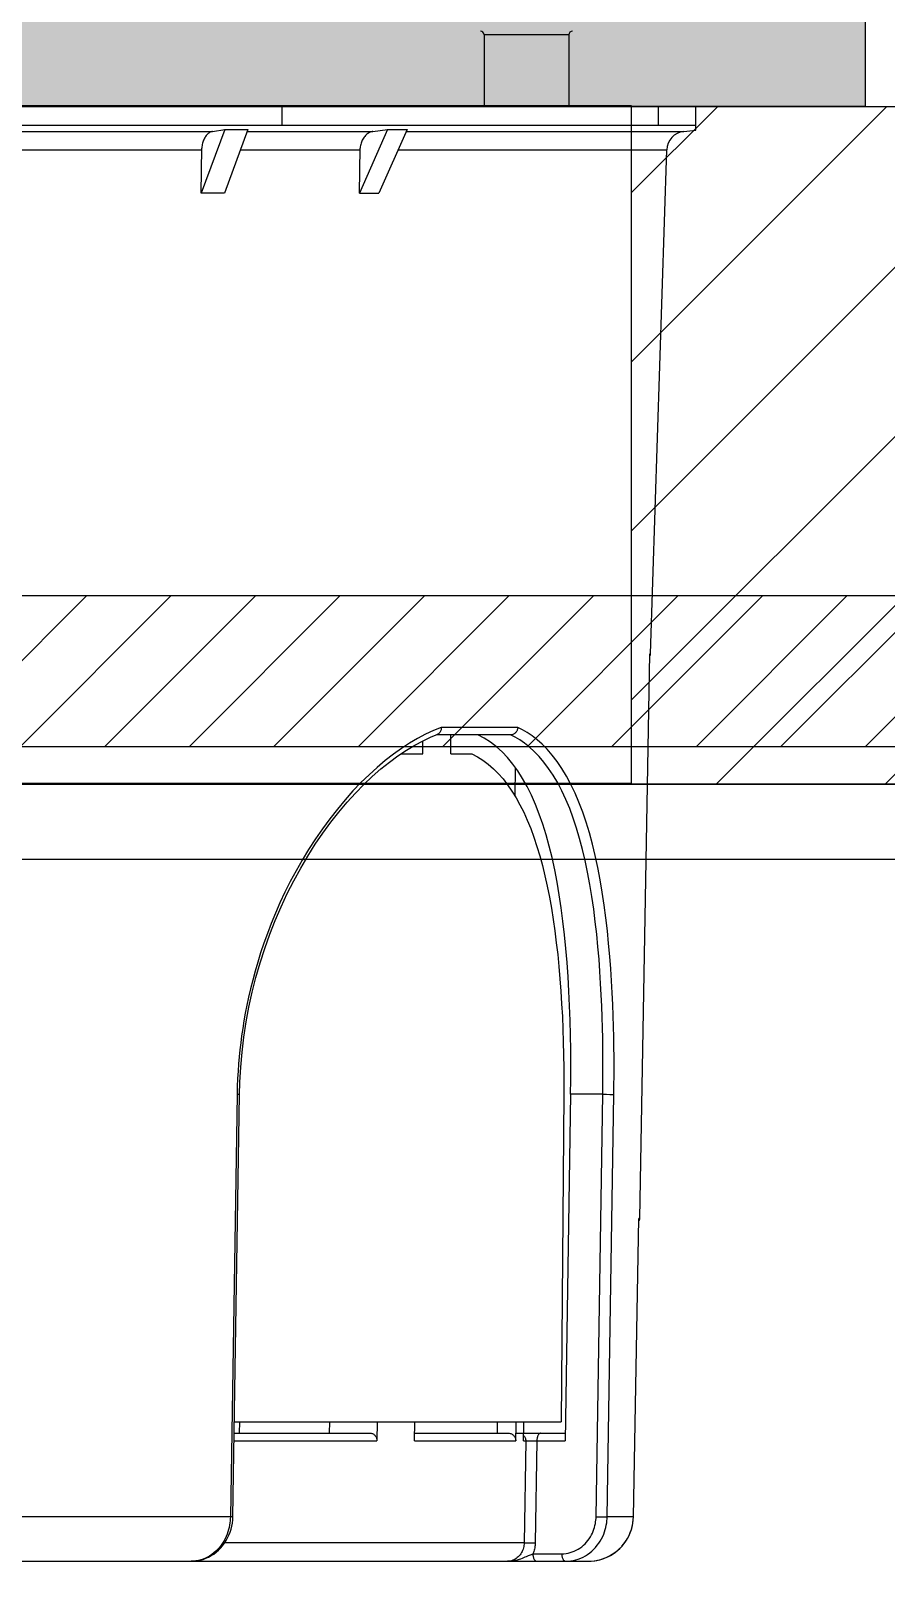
# Model space of a CAD drawing. Header units: millimetres. Extents: x -853320 to 19484, y -510814 to 9708.
# Drawn here: x 11559.13 to 11581.84, y 3144.58 to 3185.81 of the extents above; entities that cross this region are included whole.
import ezdxf
from ezdxf import colors
from ezdxf.entities.mleader import LeaderData, LeaderLine
from ezdxf.math import Vec2, Vec3

# ---------------------------------------------------------------- set-up
doc = ezdxf.new("R2010")
doc.units = ezdxf.units.MM
doc.linetypes.add('NASCOSTA', pattern=[9.524999999999999, 6.35, -3.175])
doc.layers.add('DS_ST_quote 1_50', color=7, linetype='Continuous')
for name, color, linetype, lineweight in [('F_ARREDI', 7, 'Continuous', 5), ('F_ELETTRICO', 22, 'Continuous', 5), ('F_ELETTRODOMESTICI', 40, 'Continuous', 5), ('F_IMPIANTO ELETTRICO', 7, 'Continuous', 0), ('F_IMPIANTO IDRAULICO', 7, 'Continuous', 5), ('F_MINERAL WALL', 6, 'Continuous', 5), ('F_MULTI laminato OPACO', 1, 'Continuous', 5), ('F_MULTI laminato OPACO_retino', 1, 'Continuous', 5)]:
    doc.layers.add(name, color=color, linetype=linetype, lineweight=lineweight)
doc.layers.add('F_PARETI_slider', color=1, linetype='Continuous', lineweight=5, true_color=0xff0000)
doc.styles.add('ARIAL', font='arial.ttf')
doc.styles.add('DANZI-DIDASCALIE', font='Yu Gothic UI Light.ttf', dxfattribs={"height": 30})
doc.dimstyles.new('ISO-100', dxfattribs={"dimtxt": 100, "dimasz": 5, "dimexe": 0.25, "dimexo": 6, "dimgap": 6, "dimtad": 1, "dimtxsty": 'ARIAL', "dimblk": 'ARCHTICK', "dimcen": 2.5, "dimdle": 15, "dimse1": 1, "dimse2": 1, "dimclrd": 256, "dimclre": 256, "dimclrt": 256, "dimadec": 0, "dimazin": 0, "dimtfac": 1, "dimtmove": 0, "dimatfit": 3, "dimldrblk": 'ARCHTICK', "dimfxl": 1, "dimlwd": -1, "dimlwe": -1, "dimarcsym": 0})

# ---------------------------------------------------------------- blocks, each defined once
blk = doc.blocks.new('_Dot')
at = {"color": 0, "linetype": 'ByBlock', "lineweight": -2}
blk.add_line((-0.5, 0), (-1, 0), dxfattribs=at)
at = {"color": 0, "linetype": 'ByBlock', "const_width": 0.5}
blk.add_lwpolyline([(-0.25, 0, 1), (0.25, 0, 1)], format="xyb", close=True, dxfattribs=at)
blk = doc.blocks.new('RIV.to_pareti e soffitto_grande_lato ingresso_rev.01_pianta')
at = {"layer": 'F_MINERAL WALL', "transparency": 33554687}
h = blk.add_hatch(dxfattribs=at)
h.set_pattern_fill('ANSI31', color=256, scale=0.5)
h.set_pattern_definition([(45, (0, 9), (-1.122532015133644, 1.122532015133644), [])])
h.paths.add_polyline_path([(20597.118524902, 3297.660250028915), (27517.11852490176, 3297.660250028937), (27517.11852490176, 3301.660250028937), (20597.118524902, 3301.660250028915)])
at = {"layer": 'F_MINERAL WALL'}
blk.add_lwpolyline([(20597.118524902, 3297.660250028915), (27517.11852490176, 3297.660250028937), (27517.11852490176, 3301.660250028937), (20597.118524902, 3301.660250028915)], close=True, dxfattribs=at)
at = {"layer": 'F_MULTI laminato OPACO', "color": 3, "linetype": 'NASCOSTA'}
blk.add_lwpolyline([(29676.11852490189, 4472.660250028566), (20592.118524902, 4472.660250028915), (20592.118524902, 3296.660250028915), (29676.11852490189, 3296.660250028566)], close=True, dxfattribs=at)
blk = doc.blocks.new('SLIDER grande_lato ingresso_pianta_rev.01')
at = {"color": 1}
blk.add_lwpolyline([(267501.9789820174, -75718.84967069962), (276585.9789820173, -75718.84967069962), (276585.9789820173, -74523.84967069968), (267501.9789820174, -74523.84967069968)], close=True, dxfattribs=at)
blk.add_lwpolyline([(272769.4789658643, -75720.84967058626), (272041.4789787004, -75720.84967104127), (272041.4789787004, -75718.84967092543), (272769.4789658643, -75718.84967047042)], close=True)
blk = doc.blocks.new('SCATOLA INCASSO_1 P_sezione e pianta')
at = {"layer": 'F_ELETTRICO', "transparency": 33554508}
h = blk.add_hatch(color=5, dxfattribs=at)
h.dxf.hatch_style = 1
h.paths.add_polyline_path([(55422.36382765289, -13644.12777880414), (55432.36382765289, -13644.12777880414), (55432.36382765289, -13724.12777880414), (55422.36382765289, -13724.12777880414)])
at = {"layer": 'F_ELETTRICO'}
for p, q in [((55432.36382765289, -13719.62777880414), (55432.36382765289, -13648.62777880414)), ((55432.99520794699, -13648.62777880414), (55432.36382765289, -13648.62777880414)), ((55432.86382765289, -13719.62777880414), (55432.86382765289, -13648.62777880414)), ((55433.02910198139, -13648.95025900054), (55432.99520793929, -13648.62777873054)), ((55433.02910198139, -13656.32441804804), (55433.02910198139, -13648.95025900054)), ((55432.36382765289, -13649.62777880414), (55432.86382765289, -13649.62777880414)), ((55433.51763672589, -13656.54048522384), (55433.51763672589, -13649.39791861644)), ((55446.89557289359, -13649.82989544904), (55433.51763672589, -13649.39791861644)), ((55446.89557289359, -13649.82989544904), (55446.89557289359, -13649.85033780524)), ((55446.90328594779, -13649.85016325034), (55446.89557289359, -13649.85033780524)), ((55446.90333645549, -13649.85016883704), (55446.89557289359, -13649.85033780524)), ((55461.89560850259, -13650.11690948094), (55446.90333645549, -13649.85016883704)), ((55461.89560732939, -13650.11690946004), (55461.89557289359, -13650.11729588854)), ((55461.89557289359, -13650.11729588854), (55461.89557289359, -13650.14306734884)), ((55461.90846475489, -13650.11835685974), (55461.89557289359, -13650.11729588854)), ((55461.90335828659, -13650.14288911994), (55461.89557289359, -13650.14306734884)), ((55461.90342054528, -13650.14289753934), (55461.89557289359, -13650.14306734884)), ((55469.81487793689, -13650.28515202364), (55461.90342054528, -13650.14289753934)), ((55469.81477053928, -13650.28548769694), (55469.81487793689, -13650.28515202364)), ((55469.81477054059, -13650.28548769694), (55469.81477054059, -13650.98313028744)), ((55458.59382765289, -13651.10056492384), (55458.59558591959, -13651.00513526434)), ((55458.59558591959, -13651.00513526434), (55458.59691232748, -13650.90858299594)), ((55458.59691232748, -13650.90858299594), (55458.59742125709, -13650.84985750244)), ((55469.81477054059, -13650.98313028744), (55458.59731813419, -13650.80525457754)), ((55458.59742125709, -13650.84985750244), (55458.59748372349, -13650.82198640804)), ((55469.81487681159, -13651.02763164054), (55469.81493799069, -13650.99979556754)), ((55458.59386753919, -13651.10056532084), (55458.59382765289, -13651.95432447224)), ((55469.81128005939, -13651.27852162724), (55458.59386753919, -13651.10056532084)), ((55469.81128005939, -13651.27852162724), (55469.81304101499, -13651.18299085104)), ((55469.81304101499, -13651.18299085104), (55469.81436859459, -13651.08636018674)), ((55469.81436859459, -13651.08636018674), (55469.81487681159, -13651.02763164054)), ((55470.99382765288, -13682.18749797874), (55470.99382765288, -13651.48722738684)), ((55430.46382765289, -13652.00277880414), (55430.46382765289, -13654.25277880414)), ((55430.46382765289, -13652.00277880414), (55432.36382765289, -13652.00277880414)), ((55458.59382765289, -13651.95432447224), (55467.79382765289, -13652.10042723364)), ((55458.59382765289, -13652.13420524024), (55467.29382765289, -13652.20293200634)), ((55467.29382765289, -13660.88854950134), (55467.29382765289, -13652.20293200634)), ((55467.59382765289, -13653.40823746174), (55467.59382765289, -13652.09725034614)), ((55467.79382765289, -13652.85140249154), (55467.79382765289, -13652.10042723364)), ((55470.79383036679, -13652.95597280104), (55470.79382765289, -13652.18899156454)), ((55467.79542183439, -13652.93647594714), (55467.79382763398, -13652.85140249124)), ((55467.79382765289, -13652.85140249154), (55470.50604433739, -13652.89452469294)), ((55467.79689190409, -13653.04094203594), (55467.79542183439, -13652.93647594714)), ((55467.79740642779, -13653.09809251704), (55467.79689190409, -13653.04094203594)), ((55470.50294321299, -13653.08726522674), (55470.50427463719, -13652.99038205304)), ((55470.50427463719, -13652.99038205304), (55470.50604433899, -13652.89452821994)), ((55448.85465079219, -13653.35800162994), (55448.85465079219, -13655.39084929054)), ((55450.67714684979, -13653.43092815874), (55449.92041886839, -13653.42059873174)), ((55467.29382765289, -13653.20328490184), (55467.59382765289, -13653.20328490184)), ((55467.29382765289, -13653.40823746174), (55467.59382765289, -13653.40823746174)), ((55467.79731813419, -13653.20675276464), (55467.59382765289, -13653.20328490184)), ((55467.79731813419, -13653.41168157314), (55467.59382765289, -13653.40823746174)), ((55467.79731813419, -13653.20675276464), (55467.79731813419, -13653.14714128384)), ((55467.79731813419, -13653.14714128384), (55470.50260487619, -13653.19017128164)), ((55467.79731813419, -13656.10136397314), (55467.79731813419, -13653.41168157314)), ((55467.79749409009, -13653.12002515554), (55467.79740642779, -13653.09809251704)), ((55470.50238024769, -13653.17372792394), (55470.50243727308, -13653.14600434424)), ((55470.50243727308, -13653.14600434424), (55470.50294321299, -13653.08726522674)), ((55470.50260487619, -13653.19017128164), (55470.50255184669, -13661.14283229664)), ((55470.86612316169, -13653.12843074374), (55470.84060177478, -13653.06995897504)), ((55449.05116031089, -13653.54619237254), (55449.05116031089, -13655.51974364574)), ((55467.59382765289, -13656.09823159734), (55467.59382765289, -13653.60558052854)), ((55430.46382765289, -13654.25277880414), (55432.36382765289, -13654.25277880414)), ((55467.59382765289, -13653.89269547734), (55467.29385811448, -13653.89269547734)), ((55449.55116031089, -13655.13631472674), (55449.55116031089, -13654.57867963634)), ((55449.10688410329, -13655.65822812724), (55449.04237534069, -13655.49791128304)), ((55449.55116031089, -13655.13631472674), (55449.05116031089, -13655.13248601514)), ((55449.55116031089, -13655.88050097714), (55449.20875035498, -13655.87794870754)), ((55449.55116031089, -13656.45862420934), (55449.55116031089, -13655.88050097714)), ((55432.97556628509, -13656.81497058404), (55432.97556628509, -13656.30074049624)), ((55432.97556628509, -13656.30074049624), (55434.66382765289, -13657.04741792264)), ((55467.79731813419, -13656.10136397314), (55467.29382765289, -13656.09361362834)), ((55433.02910198139, -13657.20518787974), (55432.97556628509, -13656.81497058404)), ((55432.97556628509, -13656.81497058404), (55434.66382765289, -13657.56164801044)), ((55434.66382765289, -13657.56164801044), (55434.66382765289, -13657.04741792264)), ((55467.29382765289, -13657.09378447724), (55467.79731813419, -13657.10124808604)), ((55467.79731813419, -13660.89653857464), (55467.79731813419, -13657.10124808604)), ((55433.02910198139, -13660.54641604064), (55433.02910198139, -13657.20518787974)), ((55434.66382765289, -13657.56164801044), (55433.46904748279, -13657.54567218004)), ((55433.51763672589, -13660.72771792814), (55433.51763672589, -13657.54567218004)), ((55467.59382765289, -13660.89330968064), (55467.59382765289, -13657.27107244344)), ((55467.59382765289, -13658.35728569114), (55467.29382765289, -13658.35506230044)), ((55432.36382765289, -13659.62777880414), (55432.86382765289, -13659.62777880414)), ((55432.97556628509, -13661.13938377014), (55432.97556628509, -13660.52654821564)), ((55432.97556628509, -13660.52654821564), (55434.66382765289, -13661.15308496874)), ((55469.81445349769, -13660.92854680564), (55458.59699915539, -13660.75058983584)), ((55458.59731813419, -13660.81574334554), (55469.81477054059, -13660.99398127444)), ((55467.29382765289, -13660.75556581944), (55467.59382765289, -13660.75938743504)), ((55433.02910198139, -13661.46681495904), (55432.97556628509, -13661.13938377014)), ((55432.97556628509, -13661.13938377014), (55434.66382765289, -13661.76592052324)), ((55434.66382765289, -13661.15308496874), (55434.66382765289, -13661.76592052324)), ((55469.81477054059, -13660.99398127444), (55469.81478834218, -13697.52853235064)), ((55433.02910198139, -13678.79264062774), (55433.02910198139, -13661.46681495904)), ((55434.66382765289, -13661.76592052324), (55433.46904748279, -13661.75251520984)), ((55433.51763672589, -13678.87059354884), (55433.51763672589, -13661.75251520984)), ((55470.98446593268, -13661.90861802904), (55470.99147976289, -13661.97355020124)), ((55470.99147976289, -13661.97355020124), (55470.99382765288, -13662.03899156454))]:
    blk.add_line(p, q, dxfattribs=at)
at = {"layer": 'F_ELETTRICO', "color": 5}
blk.add_lwpolyline([(55422.36382765289, -13644.12777880414), (55432.36382765289, -13644.12777880414), (55432.36382765289, -13724.12777880414), (55422.36382765289, -13724.12777880414)], close=True, dxfattribs=at)
at = {"layer": 'F_ELETTRICO'}
for points in [[(55461.96154236069, -13650.14394202094), (55461.95550841579, -13650.13855279584), (55461.94483197699, -13650.13125496724), (55461.93330209429, -13650.12539528604), (55461.92111169438, -13650.12107180214), (55461.90846475489, -13650.11835685974)], [(55470.59322580479, -13650.59102519544), (55470.53367919518, -13650.54112081654), (55470.47103559199, -13650.49517534044), (55470.40555115649, -13650.45337701054), (55470.33750561839, -13650.41590448224), (55470.26719679149, -13650.38292113304), (55470.19492803589, -13650.35456502364), (55470.12099512369, -13650.33094783854), (55470.04569705209, -13650.31216403474), (55469.96934507719, -13650.29829107624), (55469.89226213019, -13650.28938681514), (55469.81477054059, -13650.28548769694)], [(55470.98078853539, -13651.31053625554), (55470.96727912319, -13651.23581615594), (55470.94674803239, -13651.15388317794), (55470.92051140239, -13651.07355864024), (55470.88867168179, -13650.99522354384), (55470.85139130869, -13650.91927272684), (55470.80886069759, -13650.84611091914), (55470.76127077288, -13650.77611169474), (55470.70886439949, -13650.70961842884), (55470.65192062349, -13650.64698446494), (55470.59071093169, -13650.58852900214), (55470.52554759599, -13650.53453145844), (55470.45677971519, -13650.48527596824), (55470.38474480169, -13650.44101478154), (55470.30981223549, -13650.40194787844), (55470.23238361719, -13650.36827063414), (55470.15285103859, -13650.34015527844), (55470.07159675108, -13650.31771281894), (55469.98900676849, -13650.30104250514), (55469.90548240769, -13650.29023016934), (55469.81487776249, -13650.28516219724)], [(55458.59731813419, -13650.80525457754), (55458.35008870839, -13650.80194857984), (55458.10031940369, -13650.80012533194), (55457.84801021999, -13650.79979256244), (55457.59581149559, -13650.80079977274), (55457.34107289229, -13650.80332443514), (55457.07584339549, -13650.80788147624), (55456.79691250878, -13650.81445335574), (55456.50749072859, -13650.82314217904), (55456.20925852888, -13650.83468032084), (55455.90217214679, -13650.84913936504), (55455.58627534519, -13650.86663462554), (55455.26337988709, -13650.88802983934), (55454.93231216269, -13650.91361544964), (55454.59424578179, -13650.94345964444), (55454.25451333669, -13650.97817004174), (55453.91253672519, -13651.01824308304), (55453.56889404959, -13651.06372505184), (55453.23065220849, -13651.11457054194), (55452.89860503359, -13651.17117838374), (55452.57195869329, -13651.23375978954), (55452.25539859178, -13651.30192392054), (55451.94975971579, -13651.37591831014), (55451.65420707849, -13651.45607155874), (55451.37092112409, -13651.54201406534), (55451.10021824748, -13651.63397859954), (55450.84178205379, -13651.73225324824), (55450.59684380269, -13651.83644980264), (55450.36505493299, -13651.94717798034), (55450.14676400599, -13652.06429550324), (55449.94424796429, -13652.18607803234), (55449.75769630559, -13652.31321326254), (55449.58691953219, -13652.44518371474), (55449.43362609419, -13652.57799181784), (55449.29948849769, -13652.71044115764), (55449.18283423649, -13652.84322306934), (55449.08035424219, -13652.97479353474), (55448.99094549199, -13653.10441333114), (55448.91571100859, -13653.23223810044), (55448.85465079219, -13653.35800162994)], [(55458.59748372349, -13650.82198640804), (55458.59742912109, -13650.81214554384), (55458.59731813599, -13650.80525447484)], [(55469.81493799069, -13650.99979556754), (55469.81488252179, -13650.98998412414), (55469.81477054059, -13650.98313028744)], [(55470.99382765288, -13652.08899156454), (55470.99147976289, -13652.01974904584), (55470.98446593268, -13651.95091461394), (55470.97284431408, -13651.88276851574), (55470.95669872688, -13651.81562879714), (55470.93611738959, -13651.74971765614), (55470.91117244999, -13651.68516549644), (55470.88196813949, -13651.62222169614), (55470.84862953399, -13651.56114231814), (55470.81125276509, -13651.50206673894), (55470.76988417469, -13651.44510828274), (55470.72475783869, -13651.39063314954), (55470.67632098509, -13651.33910724724), (55470.62476580869, -13651.29063952564), (55470.57037925268, -13651.24542579404), (55470.51389395678, -13651.20391051384), (55470.45567392269, -13651.16613276684), (55470.39598333239, -13651.13206485524), (55470.33550508958, -13651.10187441914), (55470.27457078649, -13651.07545277984), (55470.21346015559, -13651.05267332014), (55470.15281036979, -13651.03352946864), (55470.09292697889, -13651.01781416014), (55470.03401180739, -13651.00529884744), (55469.97653674479, -13650.99583560174), (55469.92077886109, -13650.98917930284), (55469.86681228258, -13650.98503233794), (55469.81477054059, -13650.98313028744)], [(55470.98078329599, -13651.31055292164), (55470.97125175848, -13651.25526500874), (55470.95379267059, -13651.17946238024), (55470.93147217019, -13651.10494928984), (55470.90438196309, -13651.03203409564), (55470.87263163149, -13650.96101504244), (55470.83635607359, -13650.89219642184), (55470.79571593759, -13650.82588270634), (55470.75088825579, -13650.76235582714), (55470.70205919709, -13650.70187307634), (55470.64943113929, -13650.64468345864)], [(55458.59386753919, -13651.10056575314), (55458.35221881699, -13651.09738926374), (55458.10778447828, -13651.09542283064), (55457.86072665059, -13651.09477402984), (55457.61408059279, -13651.09566838724), (55457.36515207068, -13651.09801862534), (55457.10560190989, -13651.10179371554), (55456.83282459438, -13651.10762943214), (55456.55015310719, -13651.11588639604), (55456.25831421889, -13651.12646053254), (55455.95799205589, -13651.13975526244), (55455.64958921799, -13651.15631688374), (55455.33351960278, -13651.17626479624), (55455.00957234359, -13651.20004152154), (55454.67956860598, -13651.22823514714), (55454.34698954579, -13651.26104944034), (55454.01207727328, -13651.29869104424), (55453.67644653129, -13651.34163703074), (55453.34533336819, -13651.39007301244), (55453.01996551848, -13651.44379340334), (55452.70061683749, -13651.50302341604), (55452.39059959329, -13651.56814970534), (55452.09101137019, -13651.63881508254), (55451.80178460169, -13651.71498127644), (55451.52414447659, -13651.79728964264), (55451.25866461599, -13651.88544727564), (55451.00553914239, -13651.97922179374), (55450.76527966699, -13652.07927892884), (55450.53754609879, -13652.18574008614), (55450.32334456889, -13652.29793814764), (55450.12477028838, -13652.41521767194), (55449.94097386319, -13652.53790828864), (55449.77256580909, -13652.66491652654), (55449.62254457229, -13652.79313894444), (55449.49068809918, -13652.92138375484), (55449.37483357669, -13653.04980206434), (55449.27411108369, -13653.17715827744), (55449.18740903499, -13653.30279590434), (55449.11347214919, -13653.42665044214), (55449.05116029319, -13653.54843202904)], [(55470.79382765289, -13652.18899156454), (55470.79180596789, -13652.13183614284), (55470.78600992579, -13652.07539996244), (55470.77643952669, -13652.01968302334), (55470.76302023629, -13651.96448424714), (55470.74582658889, -13651.91000471234), (55470.72508218739, -13651.85684765414), (55470.70075924289, -13651.80503792514), (55470.67288554439, -13651.75455067274), (55470.64176806118, -13651.70591457454), (55470.60727514649, -13651.65907346624), (55470.56953844709, -13651.61408351214), (55470.52925987229, -13651.57164188334), (55470.48631733789, -13651.53181815004), (55470.44083292809, -13651.49454274194), (55470.39387480559, -13651.46030411924), (55470.34544075479, -13651.42925013584), (55470.29553299129, -13651.40123293784), (55470.24522632448, -13651.37629742284), (55470.19454904678, -13651.35455142794), (55470.14347286578, -13651.33588711624), (55470.09298771348, -13651.32002587384), (55470.04317127839, -13651.30704683054), (55469.99394587189, -13651.29687085654), (55469.94606836019, -13651.28898194954), (55469.89979103189, -13651.28320810854), (55469.85486159829, -13651.27972133444), (55469.81128005939, -13651.27852162724)], [(55470.99382765288, -13651.48722738514), (55470.99131203438, -13651.40947024494), (55470.98377604569, -13651.33204158714), (55470.98078329599, -13651.31055292164)], [(55458.59382765289, -13651.95432447224), (55458.20189874649, -13651.94977734454), (55457.80921275818, -13651.94883491694), (55457.41641919599, -13651.95156210364), (55457.02400652179, -13651.95789660444), (55456.63282158049, -13651.96799747964), (55456.24405560019, -13651.98220967454), (55455.85871371899, -13652.00039899284), (55455.47713116399, -13652.02262860484), (55455.09950448829, -13652.04951672354), (55454.72619333598, -13652.08098210074), (55454.35824992818, -13652.11703427584), (55453.99690273569, -13652.15840096364), (55453.64306921239, -13652.20486531254), (55453.29715087388, -13652.25638947054), (55452.95957973439, -13652.31392845934), (55452.63057550459, -13652.37739264174), (55452.31126959198, -13652.44658515944), (55452.00335510819, -13652.52222218184), (55451.70771106618, -13652.60394045884), (55451.42443374929, -13652.69156591284), (55451.15390666859, -13652.78601969304), (55450.89638268299, -13652.88714455304), (55450.65251334939, -13652.99454054544), (55450.42316911658, -13653.10872514184), (55450.20881680489, -13653.22932407144), (55450.00951023558, -13653.35603731764), (55449.82538989819, -13653.48946292014), (55449.65653886909, -13653.62946754424), (55449.50330654829, -13653.77552044964), (55449.36611647339, -13653.92760715754), (55449.24508060089, -13654.08547970654), (55449.14010401239, -13654.24867869544), (55449.05116031089, -13654.41685893164)], [(55449.55116031089, -13654.57867963634), (55449.63177497539, -13654.42803272144), (55449.72516173118, -13654.28209153814), (55449.83110973629, -13654.14108957254), (55449.94934373739, -13654.00548259224), (55450.07965894219, -13653.87526291934), (55450.22196872899, -13653.74996865604), (55450.37602937718, -13653.62985171864), (55450.54160272708, -13653.51509355944), (55450.71867678089, -13653.40514036934), (55450.90704174219, -13653.30022054084), (55451.10642789279, -13653.20053828314), (55451.31678890509, -13653.10552157614), (55451.53798731629, -13653.01536540024), (55451.76965154229, -13652.93030963064), (55452.01137614749, -13652.84984877074), (55452.26288080028, -13652.77418103614), (55452.52379864159, -13652.70349927254), (55452.79353168639, -13652.63726165524), (55453.07177756778, -13652.57560532064), (55453.35805874199, -13652.51872002674), (55453.65142926189, -13652.46608889764), (55453.95135912119, -13652.41779943964), (55454.25745026029, -13652.37397591814), (55454.56888229459, -13652.33409386984), (55454.88490200938, -13652.29820280384), (55455.20526746099, -13652.26636046894), (55455.52992287189, -13652.23804445864), (55455.85830021319, -13652.21328877024), (55456.19001326388, -13652.19216303824), (55456.52531943949, -13652.17424911474), (55456.86378912529, -13652.15959057754), (55457.20492388189, -13652.14828021324), (55457.54890472469, -13652.14003785164), (55457.89547974418, -13652.13483872834), (55458.24395083239, -13652.13287274344), (55458.59382765289, -13652.13420524024)], [(55470.79382765289, -13652.18899156454), (55470.81473296739, -13652.18844376904), (55470.83540931029, -13652.18680638774), (55470.85563015099, -13652.18409734974), (55470.87517394849, -13652.18034632454), (55470.89382657049, -13652.17559439944), (55470.91138364049, -13652.16989363064), (55470.92765279268, -13652.16330646884), (55470.94245576658, -13652.15590507794), (55470.95563035599, -13652.14777054934), (55470.96703220699, -13652.13899200304), (55470.97653638558, -13652.12966561664), (55470.98403874299, -13652.11989357974), (55470.98945707289, -13652.10978296054), (55470.99273200569, -13652.09944453164), (55470.99382765288, -13652.08899156514)], [(55467.59382765289, -13652.75140340534), (55467.59492327378, -13652.76185625164), (55467.59819813279, -13652.77219457444), (55467.60361634969, -13652.78230510474), (55467.61111856138, -13652.79207706964), (55467.62062257219, -13652.80140340534), (55467.63202425399, -13652.81018193054), (55467.64519868779, -13652.81831646594), (55467.66000153159, -13652.82571788784), (55467.67627060249, -13652.83230510474), (55467.69382765289, -13652.83800594574), (55467.71248032428, -13652.84275795114), (55467.73202425399, -13652.84650905694), (55467.75224531479, -13652.84921816544), (55467.77292196028, -13652.85085559484), (55467.79382765289, -13652.85140340534)], [(55470.50604433739, -13652.89452469294), (55470.53931295939, -13652.89579186904), (55470.57229275399, -13652.89845631434), (55470.60498372128, -13652.90251802884), (55470.63743155709, -13652.90798657434), (55470.66959056559, -13652.91485238904), (55470.70132365959, -13652.92308678754), (55470.73258514319, -13652.93268020824), (55470.76342071229, -13652.94364221274), (55470.79383036679, -13652.95597280104)], [(55470.79383036679, -13652.95596981294), (55470.81473569599, -13652.95542180074), (55470.83541195989, -13652.95378420744), (55470.85563263269, -13652.95107497324), (55470.87517617979, -13652.94732377934), (55470.89382848528, -13652.94257172224), (55470.91138519729, -13652.93687086404), (55470.92765396739, -13652.93028366144), (55470.94245655739, -13652.92288228194), (55470.95563079249, -13652.91474781324), (55470.96703233779, -13652.90596937414), (55470.97653627978, -13652.89664313924), (55470.98403849479, -13652.88687128434), (55470.98945678979, -13652.87676086754), (55470.99273180259, -13652.86642265604), (55470.99382765288, -13652.85596991284)], [(55470.84060177478, -13653.06995897504), (55470.80958998519, -13652.99650047594), (55470.80106332379, -13652.97534911024), (55470.79383482389, -13652.95597707654)], [(55448.85465079219, -13653.35800162994), (55448.87518816329, -13653.36022715114), (55448.89552346799, -13653.36431980544), (55448.91543728319, -13653.37026038044), (55448.93472044988, -13653.37802241314), (55448.95314988379, -13653.38753396254), (55448.97049556448, -13653.39867014714), (55448.98656529739, -13653.41132328064), (55449.00117858098, -13653.42537075214), (55449.01415278689, -13653.44062594784), (55449.02537124659, -13653.45696169854), (55449.03468055338, -13653.47417625834), (55449.04192778429, -13653.49192553834), (55449.04707536279, -13653.50995050674), (55449.05014549259, -13653.52810374654), (55449.05116031089, -13653.54619233314)], [(55467.59382765289, -13653.60558052854), (55467.59505062049, -13653.58471693204), (55467.59838581699, -13653.56452671884), (55467.60383324259, -13653.54500988884), (55467.61150042269, -13653.52596443984), (55467.62127983168, -13653.50759237404), (55467.63284889339, -13653.49049969894), (55467.64626729629, -13653.47472908464), (55467.66147535189, -13653.46023786094), (55467.67797141849, -13653.44750402464), (55467.69579845379, -13653.43658618794), (55467.71491350019, -13653.42742573874), (55467.73468604289, -13653.42032483664), (55467.75490591038, -13653.41538420164), (55467.77578327409, -13653.41250311384), (55467.79731813419, -13653.41168157314)], [(55467.65292386259, -13653.20429201304), (55467.66139122008, -13653.19615198314), (55467.67797184259, -13653.18328055064)], [(55467.67797184259, -13653.18328055064), (55467.69585011979, -13653.17219547474), (55467.71482579969, -13653.16302090934)], [(55467.71482579969, -13653.16302090934), (55467.73468634579, -13653.15585960814), (55467.75520930739, -13653.15079177854), (55467.77616480909, -13653.14787418114), (55467.79731813419, -13653.14713949114)], [(55467.79731812679, -13653.14714128354), (55467.79740663109, -13653.14262218694), (55467.79746531408, -13653.13655905274), (55467.79749409009, -13653.12002515554)], [(55470.50255371559, -13653.19017850974), (55470.50243851589, -13653.18344464174), (55470.50238024769, -13653.17372792394)], [(55470.50260487619, -13653.19017076424), (55470.53719035198, -13653.19176539724), (55470.57158093619, -13653.19548000664), (55470.60561117218, -13653.20129792814), (55470.63908719269, -13653.20918021524), (55470.67187839029, -13653.21909560144), (55470.70391121039, -13653.23104064094), (55470.73495569529, -13653.24494161464), (55470.76492239529, -13653.26076658744), (55470.79391086269, -13653.27863224374), (55470.82172522209, -13653.29851715574), (55470.84816489609, -13653.32037801194), (55470.87323571159, -13653.34438004024), (55470.89680733409, -13653.37063940424), (55470.91845936399, -13653.39896715514), (55470.93776822249, -13653.42903891304), (55470.95453898209, -13653.46070715654), (55470.96856678768, -13653.49379305294), (55470.97957653449, -13653.52781791664), (55470.98747079379, -13653.56244870164), (55470.99223351278, -13653.59753638094), (55470.99382765189, -13653.63283642464)], [(55470.99382596089, -13653.63286633424), (55470.99188990589, -13653.57367506024), (55470.98648044109, -13653.51698897024), (55470.97815337119, -13653.46286568734), (55470.96727903819, -13653.41115188434), (55470.95433493329, -13653.36202500074), (55470.94009705339, -13653.31594643614), (55470.92519026928, -13653.27305542754), (55470.90993944659, -13653.23304034974), (55470.89474079529, -13653.19562408954), (55470.88005769199, -13653.16079307104), (55470.86612316169, -13653.12843074374)], [(55448.85465079219, -13655.39084929054), (55448.93835139949, -13655.59906489744), (55449.03607868648, -13655.80905117644), (55449.14783265309, -13656.02068863294), (55449.27368186649, -13656.23413636434), (55449.41355775959, -13656.44900947124), (55449.56725463149, -13656.66433856144), (55449.73487604879, -13656.88004697704), (55449.91631844499, -13657.09592053054), (55450.11106541869, -13657.31070949924), (55450.31953787788, -13657.52446815334), (55450.54131491479, -13657.73679512904), (55450.77461740409, -13657.94566036914), (55451.02015704319, -13658.15100444164), (55451.27722213489, -13658.35245498804), (55451.54189846168, -13658.54739507234), (55451.81475142838, -13658.73538104314), (55452.09521563039, -13658.91635195544), (55452.37768063599, -13659.08817489264), (55452.66190929769, -13659.25000950484), (55452.94813876299, -13659.40220191164), (55453.23147004269, -13659.54438323484), (55453.51110580979, -13659.67584072874), (55453.78784339128, -13659.79690541354), (55454.05917577918, -13659.90882096634), (55454.32451144158, -13660.01131908734), (55454.58444191039, -13660.10442400664), (55454.83823477259, -13660.18987783084), (55455.08565357489, -13660.26767699614), (55455.32693477069, -13660.33768266664), (55455.56205530759, -13660.40147793254), (55455.79090799799, -13660.45912152524), (55456.01360002949, -13660.51047465054), (55456.23042991209, -13660.55685082004), (55456.44129455159, -13660.59831371844), (55456.64629704229, -13660.63475627354), (55456.84604517728, -13660.66725112274), (55457.03916795368, -13660.69578356494), (55457.22703637439, -13660.72034603484), (55457.41437124219, -13660.74203048044), (55457.60049798389, -13660.76112133434), (55457.78609117259, -13660.77732439244), (55457.97789532979, -13660.79086729414), (55458.17815862939, -13660.80182439994), (55458.38463289749, -13660.81011673824), (55458.59731813419, -13660.81574334554)], [(55448.85465079219, -13655.39084929054), (55448.87545760799, -13655.39086369084), (55448.89596450959, -13655.39270840834), (55448.91595121969, -13655.39634173904), (55448.93519536639, -13655.40168869744), (55448.95350464049, -13655.40868435774), (55448.97071373219, -13655.41728298364), (55448.98663960669, -13655.42738346554), (55449.00111223149, -13655.43886454184), (55449.01399530449, -13655.45164023024)], [(55449.01399530449, -13655.45164023024), (55449.02516817709, -13655.46560808144), (55449.03447173039, -13655.48057981604), (55449.04237533519, -13655.49791095604)], [(55449.60709297589, -13656.54255340784), (55449.45706486989, -13656.31743024084), (55449.32368988359, -13656.09455950294), (55449.20701358329, -13655.87467565174), (55449.10688410329, -13655.65822812724)], [(55458.59699916228, -13660.75058953054), (55458.27329991529, -13660.74130979464), (55457.87425670869, -13660.71845360164), (55457.47437645759, -13660.68285148784), (55457.07424416349, -13660.63441669004), (55456.67477308198, -13660.57315047094), (55456.27717526579, -13660.49918429024), (55455.88222388269, -13660.41265852614), (55455.49068583018, -13660.31376902004), (55455.10373411789, -13660.20287857864), (55454.72210267118, -13660.08031866964), (55454.34651725148, -13659.94645128814), (55453.97805664789, -13659.80183990384), (55453.61738385328, -13659.64694682414), (55453.26516756299, -13659.48227694424), (55452.92242509649, -13659.30855780744), (55452.58975014789, -13659.12635615684), (55452.26772674749, -13658.93627486734), (55451.95728927989, -13658.73916301384), (55451.65895163629, -13658.53566235194), (55451.37320918419, -13658.32643166374), (55451.10087822269, -13658.11239928684), (55450.84237894828, -13657.89424459434), (55450.59811423279, -13657.67265505844), (55450.36876592019, -13657.44860911284), (55450.15464154298, -13657.22279190654), (55449.95603088679, -13656.99589450984), (55449.77345922259, -13656.76892692734), (55449.60709297589, -13656.54255340784)], [(55467.59382765289, -13657.27107244344), (55467.59505062049, -13657.25279928224), (55467.59838581699, -13657.23511589674), (55467.60383324259, -13657.21802228684), (55467.61150042269, -13657.20134153094), (55467.62127983168, -13657.18525055064), (55467.63284889339, -13657.17028011114), (55467.64626729629, -13657.15646758474), (55467.66147535189, -13657.14377559914), (55467.67797141849, -13657.13262280274), (55467.69579845379, -13657.12306053054), (55467.71491350019, -13657.11503744764), (55467.73468604289, -13657.10881819734), (55467.75490591038, -13657.10449099424), (55467.77578327409, -13657.10196762374), (55467.79731813419, -13657.10124808604)], [(55433.02910198139, -13657.20518787974), (55433.03353304139, -13657.22971642764), (55433.03994041039, -13657.25379548894), (55433.04832408839, -13657.27742506354), (55433.05873548149, -13657.30070359194), (55433.07112318349, -13657.32353263374), (55433.08533297629, -13657.34561686734), (55433.10138631919, -13657.36694225694), (55433.11926175279, -13657.38752283844), (55433.13874068119, -13657.40710539864), (55433.15984265359, -13657.42567790774), (55433.18254812079, -13657.44325239564), (55433.20657983859, -13657.45961173794), (55433.23195432629, -13657.47474138524), (55433.25865506469, -13657.48865588704), (55433.28635525189, -13657.50118176704), (55433.31508831369, -13657.51230404624), (55433.34482082439, -13657.52203770364), (55433.37512570459, -13657.53025419974), (55433.40586059449, -13657.53691068784), (55433.43716785389, -13657.54205001464), (55433.46904748279, -13657.54567218004)], [(55458.59699915749, -13660.75058983584), (55458.59713462649, -13660.75122472484), (55458.59730515979, -13660.75477343184), (55458.59742125119, -13660.76138733684), (55458.59748108328, -13660.77096289624)], [(55458.59748108328, -13660.77096289624), (55458.59742911799, -13660.79835532084), (55458.59731813419, -13660.81574334554)], [(55470.99382135419, -13662.03895576274), (55470.99376824668, -13662.02862739624), (55470.98994682339, -13661.94967931374), (55470.98012004959, -13661.87131119734), (55470.96434758609, -13661.79391679584), (55470.94273478378, -13661.71787097454), (55470.91541456929, -13661.64354633464), (55470.88252144889, -13661.57126726304), (55470.84423644088, -13661.50137790784), (55470.80077925889, -13661.43424994824), (55470.75235586859, -13661.37019113204), (55470.69922110908, -13661.30949744214), (55470.64167427819, -13661.25248609514), (55470.57999105109, -13661.19941896254), (55470.51449278829, -13661.15053166584), (55470.44553771958, -13661.10607030324), (55470.37345899198, -13661.06623715594), (55470.29863583309, -13661.03119997194), (55470.22147857189, -13661.00113054514), (55470.14237737949, -13660.97615164564), (55470.06174642919, -13660.95634778994), (55469.98002726629, -13660.94180173364), (55469.89764280249, -13660.93253688294), (55469.81445342689, -13660.92854868854)], [(55469.81445346778, -13660.92854868914), (55469.81459080538, -13660.92920190624), (55469.81476109849, -13660.93278406664), (55469.81487678399, -13660.93943676594), (55469.81493604709, -13660.94905564404)], [(55469.81493604709, -13660.94905564404), (55469.81488248699, -13660.97654421184), (55469.81477050399, -13660.99398269144)], [(55469.81477054059, -13660.99398127444), (55469.86681228309, -13660.99566608934), (55469.92077886179, -13660.99961456404), (55469.97653674549, -13661.00600820034), (55470.03401180758, -13661.01499510504), (55470.09292697839, -13661.02679849984), (55470.15281036899, -13661.04168568324), (55470.21346015509, -13661.05983423144), (55470.27457078659, -13661.08136015694), (55470.33550509009, -13661.10636190794), (55470.39598333269, -13661.13495370614), (55470.45567392269, -13661.16717203874), (55470.51389395659, -13661.20289626434), (55470.57037925249, -13661.24218376464), (55470.62476580869, -13661.28495386834), (55470.67632098519, -13661.33075772784), (55470.72475783879, -13661.37947515734), (55470.76988417469, -13661.43100090654), (55470.81125276509, -13661.48480664244), (55470.84862953389, -13661.54061717184), (55470.88196813939, -13661.59836555394), (55470.91117244989, -13661.65780225604), (55470.93611738949, -13661.71875053634), (55470.95669872688, -13661.78103039324), (55470.97284431419, -13661.84438897244), (55470.98446593268, -13661.90861802904)], [(55433.02910198139, -13661.46681495904), (55433.03353304139, -13661.48739685464), (55433.03994041039, -13661.50760158604), (55433.04832408839, -13661.52742915344), (55433.05873548149, -13661.54696215804), (55433.07112318349, -13661.56611799844), (55433.08533297629, -13661.58464887084), (55433.10138631919, -13661.60254299734), (55433.11926175279, -13661.61981215564), (55433.13874068119, -13661.63624387474), (55433.15984265359, -13661.65182806024), (55433.18254812079, -13661.66657480654), (55433.20657983859, -13661.68030192464), (55433.23195432629, -13661.69299720614), (55433.25865506469, -13661.70467285944), (55433.28635525189, -13661.71518332074), (55433.31508831369, -13661.72451602114), (55433.34482082439, -13661.73268352944), (55433.37512570459, -13661.73957798824), (55433.40586059449, -13661.74516344504), (55433.43716785389, -13661.74947585224), (55433.46904748279, -13661.75251520984)]]:
    blk.add_lwpolyline(points, dxfattribs=at)
for centre, radius, start, end in [((55433.52636292909, -13648.89799476884), 0.5, 186.0000000000001, 269.000000000129), ((55446.89382765289, -13649.92988021864), 0.1, 51.99239638039544, 89.00000000012895), ((55461.89382765289, -13650.21689879984), 0.1, 46.88801560489858, 88.97940031048901), ((55430.46382765289, -13651.90277880414), 0.1, 180.0000985860517, 270), ((55430.46382765289, -13654.35277880414), 0.1, 90, 179.9999014139483)]:
    blk.add_arc(centre, radius, start, end, dxfattribs=at)
blk = doc.blocks.new('P.lo PARETE INGRESSO_pianta')
at = {"layer": 'F_MULTI laminato OPACO_retino', "transparency": 33554687}
h = blk.add_hatch(dxfattribs=at)
h.set_pattern_fill('ANSI31', color=256)
h.set_pattern_definition([(45, (1389.879762494365, -35.00000000000182), (-2.245064030267288, 2.245064030267288), [])])
h.paths.add_polyline_path([(4094.989941287054, -11704.31687153871), (4162.989941287054, -11704.31687153871), (4162.989941287054, -11722.31687153871), (4094.989941287054, -11722.31687153871)])
h.paths.add_polyline_path([(4194.989941287054, -11704.31687153871), (4262.989941287054, -11704.31687153871), (4262.989941287054, -11722.31687153871), (4194.989941287054, -11722.31687153871)])
h.paths.add_polyline_path([(4022.266518198361, -11704.33970834291), (4366.766521501733, -11704.33970834291), (4366.766521501733, -11722.33970834291), (4022.266518198361, -11722.33970834291)])
at = {"layer": 'F_MULTI laminato OPACO'}
for points in [[(4022.266518198361, -11704.33970834291), (4366.766521501733, -11704.33970834291), (4366.766521501733, -11722.33970834291), (4022.266518198361, -11722.33970834291)], [(4194.989941287054, -11704.31687153871), (4262.989941287054, -11704.31687153871), (4262.989941287054, -11722.31687153871), (4194.989941287054, -11722.31687153871)]]:
    blk.add_lwpolyline(points, close=True, dxfattribs=at)
at = {"layer": 'F_IMPIANTO ELETTRICO', "rotation": 269.9999999999999}
blk.add_blockref('SCATOLA INCASSO_1 P_sezione e pianta', (17913.33416773796, 43728.02411930996), dxfattribs=at)
blk = doc.blocks.new('_ArchTick')
at = {"color": 0, "linetype": 'ByBlock', "const_width": 0.15}
blk.add_lwpolyline([(-0.5, -0.5), (0.5, 0.5)], dxfattribs=at)
blk = doc.blocks.new('*D146')
at = {"layer": 'Defpoints', "color": 0, "transparency": 16777216}
for p in [(5588.55600984205, 7348.814783790211), (19268.52430637777, 2810.660116408286), (19483.82397764139, 2810.660116408287)]:
    blk.add_point(p, dxfattribs=at)
at = {"layer": 'DS_ST_quote 1_50', "transparency": 16777216}
blk.add_line((19268.52430637777, 7363.814783790213), (19268.52430637777, 2795.660116408286), dxfattribs=at)
at = {"layer": 'DS_ST_quote 1_50', "transparency": 16777216, "xscale": 5, "yscale": 5, "zscale": 5}
for p, rotation in [((19268.52430637777, 7348.814783790213), 90), ((19268.52430637777, 2810.660116408286), 270)]:
    blk.add_blockref('_ArchTick', p, dxfattribs=dict(at, rotation=rotation))
at = {"layer": 'DS_ST_quote 1_50', "transparency": 16777216, "insert": (19202.42880842415, 5079.737450099244), "char_height": 100, "attachment_point": 5, "rotation": 90, "style": 'ARIAL'}
blk.add_mtext('4538,15', dxfattribs=at)
blk = doc.blocks.new('BAGNO-LAVANDERIA_pianta_sol.B')
at = {"layer": 'F_ELETTRODOMESTICI', "color": 5, "ltscale": 5}
ml = blk.add_multileader_mtext('Standard', dxfattribs=at)
ml.set_content('{\\fYu Gothic UI Light|b0|i0|c128|p34;BASAMENTO c/cassetto} ditta MIELE art.WTS 610', color=5, style='DANZI-DIDASCALIE')
ml.set_leader_properties(color=256, linetype='ByLayer', lineweight=-1)
ml.set_arrow_properties(name='DOT')
ml.build(insert=Vec2(0, 0))
ml.multileader.update_dxf_attribs({"arrow_head_size": 5, "scale": 5})
ctx = ml.context
ctx.base_point, ctx.scale, ctx.char_height, ctx.arrow_head_size, ctx.landing_gap_size, ctx.plane_origin, ctx.plane_x_axis, ctx.plane_y_axis = Vec3(865728.9622144775, 518190.6353589902), 5, 25, 5, 10, Vec3(865691.9943174863, 518253.2738462287), Vec3(-1.83697019872103e-16, -1), Vec3(1, -1.83697019872103e-16)
notes = []
notes.append((ctx, [(0, (0, 0, 0), (0, 0), (1, 0), 1, [])]))
ctx.mtext.insert, ctx.mtext.text_direction, ctx.mtext.rotation, ctx.mtext.width, ctx.mtext.flow_direction = Vec3(865741.6801363743, 518180.6353589902), Vec3(-1.83697019872103e-16, -1), 4.71238898038469, 471.574283610414, 5
ml = blk.add_multileader_mtext('Standard', dxfattribs=at)
ml.set_content('{\\fYu Gothic UI Light|b0|i0|c128|p34;LAVASCIUGA} ditta MIELE art.WTD165 WPM 8/5kg', color=5, style='DANZI-DIDASCALIE')
ml.set_leader_properties(color=256, linetype='ByLayer', lineweight=-1)
ml.set_arrow_properties(name='DOT')
ml.build(insert=Vec2(0, 0))
ml.multileader.update_dxf_attribs({"arrow_head_size": 5, "scale": 5})
ctx = ml.context
ctx.base_point, ctx.scale, ctx.char_height, ctx.arrow_head_size, ctx.landing_gap_size, ctx.plane_origin, ctx.plane_x_axis, ctx.plane_y_axis = Vec3(865852.8249992657, 518185.2766255267), 5, 25, 5, 10, Vec3(865819.831997672, 518247.9151127651), Vec3(-1.83697019872103e-16, -1), Vec3(1, -1.83697019872103e-16)
notes.append((ctx, [(0, (0, 0, 0), (0, 0), (1, 0), 1, [])]))
ctx.mtext.insert, ctx.mtext.text_direction, ctx.mtext.rotation, ctx.mtext.width, ctx.mtext.flow_direction = Vec3(865869.51781656, 518175.2766255267), Vec3(-1.83697019872103e-16, -1), 4.71238898038469, 377.0166876651014, 5
for ctx, leaders in notes:
    for number, flags, end, landing, length, lines in leaders:
        leader = LeaderData()
        leader.index, (leader.has_last_leader_line, leader.has_dogleg_vector, leader.attachment_direction) = number, flags
        leader.last_leader_point, leader.dogleg_vector, leader.dogleg_length = Vec3(end), Vec3(landing), length
        for number, points, colour, breaks in lines:
            line = LeaderLine()
            line.index, line.vertices, line.color, line.breaks = number, Vec3.list(points), colors.encode_raw_color(colour), breaks
            leader.lines.append(line)
        ctx.leaders.append(leader)

msp = doc.modelspace()

# ---------------------------------------------------------------- block references
at = {"layer": 'F_ARREDI', "color": 2, "lineweight": 5}
msp.add_blockref('BAGNO-LAVANDERIA_pianta_sol.B', (-853319.8993795736, -510814.1779246688), dxfattribs=at)
at = {"layer": 'F_IMPIANTO IDRAULICO', "color": 1}
msp.add_blockref('RIV.to_pareti e soffitto_grande_lato ingresso_rev.01_pianta', (-13895.26796786645, -130.845290984772), dxfattribs=at)

# ---------------------------------------------------------------- next in the draw order: block references
at = {"layer": 'F_PARETI_slider', "linetype": 'ByBlock', "lineweight": 13}
msp.add_blockref('SLIDER grande_lato ingresso_pianta_rev.01', (-260805.1284249818, 78884.66462974389), dxfattribs=at)

# ---------------------------------------------------------------- next in the draw order: block references
at = {"layer": 'F_ARREDI'}
msp.add_blockref('P.lo PARETE INGRESSO_pianta', (7312.084035533795, 14888.15466738704), dxfattribs=at)

# ---------------------------------------------------------------- next in the draw order: dimensions: what is measured, and where the dimension line sits
at = {"layer": 'DS_ST_quote 1_50', "color": 4}
dim = msp.add_linear_dim(base=(19268.52430637777, 2810.660116408286), p1=(5588.556009842048, 7348.814783790207), p2=(19483.82397764139, 2810.660116408286), angle=90, dimstyle='ISO-100', dxfattribs=at)
dim.commit()
dim.dimension.update_dxf_attribs({"geometry": '*D146', "text_midpoint": (19202.42880842415, 5079.737450099244)})

doc.saveas('drawing.dxf')
